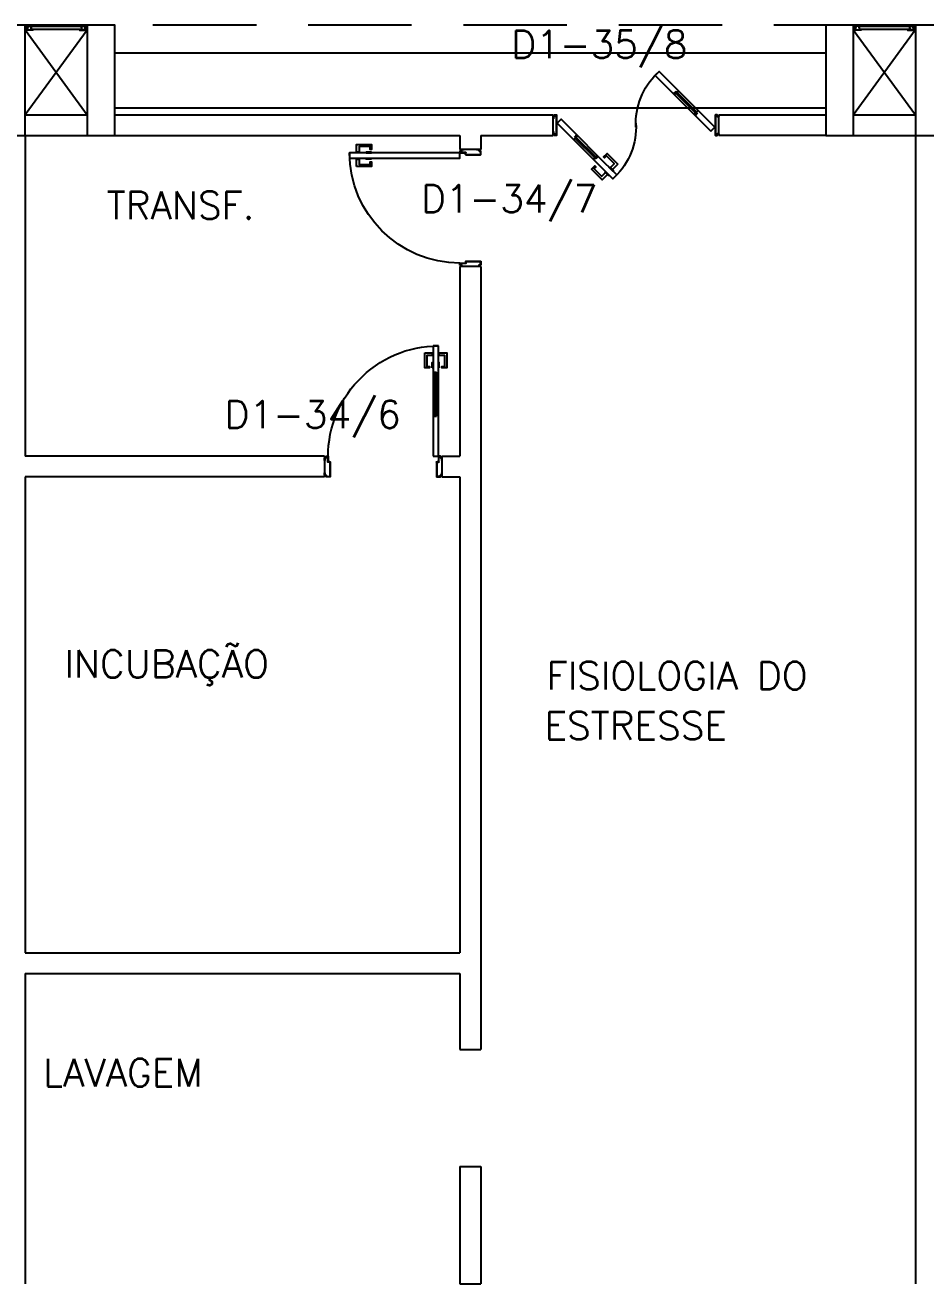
# Model space of a CAD drawing. Header units: millimetres. Extents: x 2801 to 3319, y 1187 to 1422.
# Drawn here: x 3081.72 to 3088.25, y 1251.95 to 1261.07 of the extents above; entities that cross this region are included whole.
import ezdxf

# ---------------------------------------------------------------- set-up
doc = ezdxf.new("R2010")
doc.units = ezdxf.units.MM
doc.linetypes.add('HIDDEN', pattern=[0.375, 0.25, -0.125])
for name, color, linetype in [('AR-ALV', 2, 'Continuous'), ('AR-ESQ', 1, 'Continuous'), ('AR-ESTC', 3, 'Continuous'), ('AR-PORTA', 1, 'Continuous'), ('AR-PROJ', 1, 'HIDDEN'), ('AR-SHAFT', 1, 'Continuous'), ('DT-ESQ-BAGUETE-C', 2, 'Continuous'), ('DT-ESQ-PERFIL CADEIRA-C', 2, 'Continuous'), ('DT-ESQ-PERFIL CADEIRA-V', 1, 'Continuous'), ('DT-ESQ-VENEZIANA-C', 2, 'Continuous'), ('DT-ESQ-VENEZIANA-V', 2, 'Continuous'), ('ENDEREÇO', 2, 'Continuous'), ('maçaneta', 1, 'Continuous'), ('mov', 1, 'Continuous'), ('PM-PERFIL U-C', 2, 'Continuous'), ('PM-VIDRO', 1, 'Continuous'), ('pm1', 2, 'Continuous'), ('pm2', 2, 'Continuous'), ('TEXTO', 2, 'Continuous')]:
    doc.layers.add(name, color=color, linetype=linetype)
doc.styles.add('UNB-100', font='simplex.shx', dxfattribs={"height": 0.2})
doc.styles.add('UNB1-100', font='simplex.shx', dxfattribs={"height": 0.2})

# ---------------------------------------------------------------- blocks, each defined once
blk = doc.blocks.new('EF01-P')
at = {"layer": 'DT-ESQ-BAGUETE-C', "ltscale": 0.1}
for points in [[(0.0015, 0.035), (0.015, 0.035), (0.015, 0.0335), (0.0015, 0.0335), (0.0015, 0.005), (0.015, 0.005), (0.015, 0.0035), (0.0015, 0.0035, -0.414214), (0, 0.005), (0, 0.0335, -0.414214)], [(0.4485, 0.035), (0.435, 0.035), (0.435, 0.0335), (0.4485, 0.0335), (0.4485, 0.005), (0.435, 0.005), (0.435, 0.0035), (0.4485, 0.0035, 0.414214), (0.45, 0.005), (0.45, 0.0335, 0.414214)]]:
    blk.add_lwpolyline(points, format="xyb", close=True, dxfattribs=at)
at = {"layer": 'DT-ESQ-PERFIL CADEIRA-C', "color": 2, "ltscale": 0.1}
for points in [[(0.01, 0.0015), (0.01, 0.003), (0.0015, 0.003, 1), (0.0015, 0), (0.015, 0, 0.414214), (0.0165, 0.0015), (0.0165, 0.0335), (0.043, 0.0335)], [(0.407, 0.0065), (0.432, 0.0065), (0.432, 0.0165), (0.4335, 0.0165), (0.4335, 0.0065, -0.414214), (0.432, 0.005), (0.407, 0.005), (0.3935, 0.005, -1), (0.3935, 0.008), (0.407, 0.008), (0.407, 0.02), (0.407, 0.032), (0.3935, 0.032, -1), (0.3935, 0.035), (0.407, 0.035), (0.4335, 0.035, -0.414214), (0.435, 0.0335), (0.435, 0.0015), (0.4485, 0.0015)]]:
    blk.add_lwpolyline(points, format="xyb", dxfattribs=at)
at = {"layer": 'DT-ESQ-PERFIL CADEIRA-C', "ltscale": 0.1}
for points in [[(0.043, 0.0065), (0.018, 0.0065), (0.018, 0.0165), (0.0165, 0.0165), (0.0165, 0.0065, 0.414214), (0.018, 0.005), (0.043, 0.005), (0.0565, 0.005, 1), (0.0565, 0.008), (0.043, 0.008), (0.043, 0.02), (0.043, 0.032), (0.0565, 0.032, 1), (0.0565, 0.035), (0.043, 0.035), (0.0165, 0.035, 0.414214), (0.015, 0.0335), (0.015, 0.0015), (0.0015, 0.0015)], [(0.0415, 0.02), (0.0415, 0.032, -0.414214), (0.043, 0.0335), (0.0565, 0.0335)], [(0.0415, 0.02), (0.0415, 0.008, 0.414214), (0.043, 0.0065), (0.0565, 0.0065)], [(0.4085, 0.02), (0.4085, 0.032, 0.414214), (0.407, 0.0335), (0.3935, 0.0335)], [(0.4085, 0.02), (0.4085, 0.008, -0.414214), (0.407, 0.0065), (0.3935, 0.0065)], [(0.44, 0.0015), (0.44, 0.003), (0.4485, 0.003, -1), (0.4485, 0), (0.435, 0, -0.414214), (0.4335, 0.0015), (0.4335, 0.0335), (0.407, 0.0335)]]:
    blk.add_lwpolyline(points, format="xyb", dxfattribs=at)
at = {"layer": 'DT-ESQ-PERFIL CADEIRA-V', "ltscale": 0.1}
blk.add_line((0.015, 0), (0.435, 0), dxfattribs=at)
at = {"layer": 'DT-ESQ-VENEZIANA-C', "ltscale": 0.1}
for p, q in [((0.043, 0.0105), (0.407, 0.0105)), ((0.043, 0.009), (0.407, 0.009))]:
    blk.add_line(p, q, dxfattribs=at)
at = {"layer": 'DT-ESQ-VENEZIANA-V', "ltscale": 0.1}
blk.add_line((0.043, 0.031), (0.407, 0.031), dxfattribs=at)
blk = doc.blocks.new('PM7B')
at = {"layer": 'maçaneta'}
for points in [[(0.7317, -0.2081), (0.7706, -0.247), (0.7848, -0.2329), (0.7576, -0.2056, -0.414214), (0.7576, -0.2035), (0.8131, -0.148), (0.8272, -0.1622), (0.8343, -0.1551), (0.8095, -0.1303)], [(0.806, -0.2824), (0.8449, -0.3213), (0.9227, -0.2435), (0.8979, -0.2187), (0.8908, -0.2258), (0.905, -0.2399), (0.8495, -0.2954, -0.414214), (0.8474, -0.2954), (0.8201, -0.2682)], [(0.8449, -0.3213), (0.806, -0.2824), (0.8201, -0.2682), (0.8474, -0.2954, 0.414214), (0.8495, -0.2954), (0.905, -0.2399), (0.8908, -0.2258), (0.8979, -0.2187), (0.9227, -0.2435)]]:
    blk.add_lwpolyline(points, format="xyb", close=True, dxfattribs=at)
for points in [[(0.7918, -0.2258), (0.7636, -0.2541), (0.7671, -0.2576), (0.7954, -0.2293)], [(0.7918, -0.2258), (0.7636, -0.2541), (0.7671, -0.2576), (0.7954, -0.2293)], [(0.8272, -0.2612), (0.7989, -0.2894), (0.7954, -0.2859), (0.8237, -0.2576)], [(0.8272, -0.2612), (0.7989, -0.2894), (0.7954, -0.2859), (0.8237, -0.2576)]]:
    blk.add_lwpolyline(points, close=True, dxfattribs=at)
at = {"layer": 'mov'}
for centre, start, end in [((0.0994, 0.0888), 356.80287, 46.39924), ((1.1006, 0.0612), 176.80287, 226.39924)]:
    blk.add_arc(centre, 0.5014, start, end, dxfattribs=at)
at = {"layer": 'PM-PERFIL U-C'}
for p, q in [((0, 0.12), (0, 0.1385)), ((0.002, 0.12), (0, 0.12)), ((0.0015, 0.14), (0.01, 0.14)), ((0.0105, 0.138), (0.002, 0.138)), ((0.002, 0.138), (0.002, 0.12)), ((0.01, 0.14), (0.01, 0.1485)), ((0.0115, 0.15), (0.0235, 0.15)), ((0.023, 0.148), (0.012, 0.148)), ((0.012, 0.148), (0.012, 0.1395)), ((0.023, 0.148), (0.023, 0.002)), ((0.025, 0.1485), (0.025, 0.0015)), ((1.175, 0.1485), (1.175, 0.0015)), ((1.1885, 0.15), (1.1765, 0.15)), ((1.177, 0.148), (1.188, 0.148)), ((1.177, 0.148), (1.177, 0.002)), ((1.188, 0.148), (1.188, 0.1395)), ((1.1895, 0.138), (1.198, 0.138)), ((1.19, 0.14), (1.19, 0.1485)), ((1.1985, 0.14), (1.19, 0.14)), ((1.198, 0.138), (1.198, 0.12)), ((1.198, 0.12), (1.2, 0.12)), ((1.2, 0.12), (1.2, 0.1385)), ((0, 0.0115), (0, 0.03)), ((0, 0.03), (0.002, 0.03)), ((0.01, 0.01), (0.0015, 0.01)), ((0.002, 0.03), (0.002, 0.012)), ((0.002, 0.012), (0.0105, 0.012)), ((0.01, 0.0015), (0.01, 0.01)), ((0.0235, 0), (0.0115, 0)), ((0.012, 0.0105), (0.012, 0.002)), ((0.012, 0.002), (0.023, 0.002)), ((1.1765, 0), (1.1885, 0)), ((1.188, 0.002), (1.177, 0.002)), ((1.188, 0.0105), (1.188, 0.002)), ((1.198, 0.012), (1.1895, 0.012)), ((1.19, 0.01), (1.1985, 0.01)), ((1.19, 0.0015), (1.19, 0.01)), ((1.198, 0.03), (1.198, 0.012)), ((1.2, 0.03), (1.198, 0.03)), ((1.2, 0.0115), (1.2, 0.03))]:
    blk.add_line(p, q, dxfattribs=at)
for centre, start, end in [((0.0015, 0.1385), 90, 180), ((0.0115, 0.1485), 90, 180), ((0.0105, 0.1395), 270, 0), ((0.0235, 0.1485), 0, 90), ((1.1765, 0.1485), 90, 180), ((1.1895, 0.1395), 180, 270), ((1.1885, 0.1485), 0, 90), ((1.1985, 0.1385), 0, 90), ((0.0015, 0.0115), 180, 270), ((0.0115, 0.0015), 180, 270), ((0.0105, 0.0105), 0, 90), ((0.0235, 0.0015), 269.93864, 0), ((1.1765, 0.0015), 180, 270.06136), ((1.1895, 0.0105), 90, 180), ((1.1885, 0.0015), 270, 0), ((1.1985, 0.0115), 270, 0)]:
    blk.add_arc(centre, 0.0015, start, end, dxfattribs=at)
at = {"layer": 'PM-VIDRO'}
for p, q in [((0.1607, 0.1707), (0.3021, 0.3122)), ((0.3092, 0.3051), (0.1677, 0.1637)), ((0.8908, -0.1551), (1.0323, -0.0137)), ((1.0393, -0.0207), (0.8979, -0.1622))]:
    blk.add_line(p, q, dxfattribs=at)
at = {"layer": 'pm1'}
for p, q in [((0.3021, 0.3122), (0.2915, 0.3228)), ((0.3021, 0.3122), (0.3092, 0.3192)), ((0.3268, 0.3016), (0.3092, 0.3192)), ((0.3162, 0.3122), (0.3092, 0.3051)), ((0.3198, 0.2945), (0.3092, 0.3051)), ((0.3268, 0.3016), (0.3198, 0.2945)), ((0.0296, 0.0609), (0.1501, 0.1813)), ((0.1783, 0.1531), (0.0579, 0.0326)), ((0.1501, 0.1813), (0.1607, 0.1707)), ((0.1536, 0.1637), (0.1607, 0.1707)), ((0.1713, 0.146), (0.1536, 0.1637)), ((0.1677, 0.1637), (0.1607, 0.1566)), ((0.1677, 0.1637), (0.1783, 0.1531)), ((0.1783, 0.1531), (0.1713, 0.146)), ((0.0579, 0.0326), (0.0296, 0.0609)), ((1.0217, -0.0031), (1.0287, 0.004)), ((1.0287, 0.004), (1.0464, -0.0137)), ((1.0323, -0.0137), (1.0393, -0.0066)), ((1.0464, -0.0137), (1.0393, -0.0207)), ((0.8732, -0.1516), (0.8802, -0.1445)), ((0.8732, -0.1516), (0.8908, -0.1692)), ((0.8802, -0.1445), (0.8908, -0.1551)), ((0.8838, -0.1622), (0.8908, -0.1551)), ((0.8979, -0.1622), (0.8908, -0.1692)), ((0.8979, -0.1622), (0.9085, -0.1728))]:
    blk.add_line(p, q, dxfattribs=at)
for points in [[(0.2915, 0.3228), (0.4329, 0.4642), (0.4612, 0.4359), (0.3198, 0.2945)], [(1.0323, -0.0137), (1.0217, -0.0031), (1.1421, 0.1174), (1.1704, 0.0891), (1.0499, -0.0313), (1.0393, -0.0207)], [(0.9085, -0.1728), (0.7671, -0.3142), (0.7388, -0.2859), (0.8732, -0.1516)]]:
    blk.add_lwpolyline(points, dxfattribs=at)
at = {"layer": 'pm2'}
for p, q in [((0.1501, 0.1813), (0.2915, 0.3228)), ((0.3198, 0.2945), (0.1783, 0.1531)), ((0.8802, -0.1445), (1.0217, -0.0031)), ((1.0499, -0.0313), (0.9085, -0.1728))]:
    blk.add_line(p, q, dxfattribs=at)
blk = doc.blocks.new('PM3')
at = {"layer": 'maçaneta'}
for points in [[(0.02, 0.825), (-0.035, 0.825), (-0.035, 0.715), (0, 0.715), (0, 0.725), (-0.02, 0.725), (-0.02, 0.8035, -0.414214), (-0.0185, 0.805), (0.02, 0.805)], [(0.125, 0.825), (0.07, 0.825), (0.07, 0.805), (0.1085, 0.805, -0.414214), (0.11, 0.8035), (0.11, 0.725), (0.09, 0.725), (0.09, 0.715), (0.125, 0.715)]]:
    blk.add_lwpolyline(points, format="xyb", close=True, dxfattribs=at)
for points in [[(0.02, 0.715), (0.02, 0.755), (0.025, 0.755), (0.025, 0.715)], [(0.07, 0.715), (0.07, 0.755), (0.065, 0.755), (0.065, 0.715)]]:
    blk.add_lwpolyline(points, close=True, dxfattribs=at)
at = {"layer": 'mov'}
blk.add_arc((0.025, 0.075), 0.8, 0, 90, dxfattribs=at)
at = {"layer": 'PM-PERFIL U-C'}
for p, q in [((0, 0.045), (0, 0.0635)), ((0.002, 0.045), (0, 0.045)), ((0.0015, 0.065), (0.01, 0.065)), ((0.002, 0.063), (0.002, 0.045)), ((0.0105, 0.063), (0.002, 0.063)), ((0.01, 0.065), (0.01, 0.0735)), ((0.0115, 0.075), (0.0235, 0.075)), ((0.012, 0.073), (0.012, 0.0645)), ((0.023, 0.073), (0.012, 0.073)), ((0.023, 0.0335), (0.023, 0.073)), ((0.038, 0.032), (0.0245, 0.032)), ((0.025, 0.0735), (0.025, 0.034)), ((0.0385, 0.034), (0.025, 0.034)), ((0.038, 0.032), (0.038, -0.073)), ((0.04, 0.0325), (0.04, -0.0735)), ((0.81, 0.0325), (0.81, -0.0735)), ((0.8115, 0.034), (0.825, 0.034)), ((0.812, 0.032), (0.8255, 0.032)), ((0.812, 0.032), (0.812, -0.073)), ((0.825, 0.0735), (0.825, 0.034)), ((0.8385, 0.075), (0.8265, 0.075)), ((0.827, 0.073), (0.838, 0.073)), ((0.827, 0.0335), (0.827, 0.073)), ((0.838, 0.073), (0.838, 0.0645)), ((0.8395, 0.063), (0.848, 0.063)), ((0.84, 0.065), (0.84, 0.0735)), ((0.8485, 0.065), (0.84, 0.065)), ((0.848, 0.063), (0.848, 0.045)), ((0.848, 0.045), (0.85, 0.045)), ((0.85, 0.045), (0.85, 0.0635)), ((0, -0.045), (0.002, -0.045)), ((0, -0.0635), (0, -0.045)), ((0.01, -0.065), (0.0015, -0.065)), ((0.002, -0.045), (0.002, -0.063)), ((0.002, -0.063), (0.0105, -0.063)), ((0.01, -0.0735), (0.01, -0.065)), ((0.0385, -0.075), (0.0115, -0.075)), ((0.012, -0.0645), (0.012, -0.073)), ((0.012, -0.073), (0.038, -0.073)), ((0.8115, -0.075), (0.8385, -0.075)), ((0.838, -0.073), (0.812, -0.073)), ((0.838, -0.0645), (0.838, -0.073)), ((0.848, -0.063), (0.8395, -0.063)), ((0.84, -0.0735), (0.84, -0.065)), ((0.84, -0.065), (0.8485, -0.065)), ((0.85, -0.045), (0.848, -0.045)), ((0.848, -0.045), (0.848, -0.063)), ((0.85, -0.0635), (0.85, -0.045))]:
    blk.add_line(p, q, dxfattribs=at)
for centre, start, end in [((0.0015, 0.0635), 90, 180), ((0.0115, 0.0735), 90, 180), ((0.0105, 0.0645), 270, 0), ((0.0245, 0.0335), 180, 270), ((0.0235, 0.0735), 360, 90), ((0.0385, 0.0325), 0, 90), ((0.8115, 0.0325), 90, 180), ((0.8265, 0.0735), 90, 180), ((0.8255, 0.0335), 270, 0), ((0.8395, 0.0645), 180, 270), ((0.8385, 0.0735), 0, 90), ((0.8485, 0.0635), 0, 90), ((0.0015, -0.0635), 180, 270), ((0.0115, -0.0735), 180, 270), ((0.0105, -0.0645), 0, 90), ((0.0385, -0.0735), 269.93864, 0), ((0.8115, -0.0735), 180, 270.06136), ((0.8395, -0.0645), 90, 180), ((0.8385, -0.0735), 270, 0), ((0.8485, -0.0635), 270, 0)]:
    blk.add_arc(centre, 0.0015, start, end, dxfattribs=at)
at = {"layer": 'pm1'}
blk.add_lwpolyline([(0.065, 0.875), (0.065, 0.075), (0.025, 0.075), (0.025, 0.875)], close=True, dxfattribs=at)
blk = doc.blocks.new('PM3V')
at = {"layer": 'maçaneta'}
for points in [[(0.02, 0.9), (-0.035, 0.9), (-0.035, 0.79), (0, 0.79), (0, 0.8), (-0.02, 0.8), (-0.02, 0.8785, -0.414214), (-0.0185, 0.88), (0.02, 0.88)], [(0.125, 0.9), (0.07, 0.9), (0.07, 0.88), (0.1085, 0.88, -0.414214), (0.11, 0.8785), (0.11, 0.8), (0.09, 0.8), (0.09, 0.79), (0.125, 0.79)]]:
    blk.add_lwpolyline(points, format="xyb", close=True, dxfattribs=at)
for points in [[(0.02, 0.79), (0.02, 0.83), (0.025, 0.83), (0.025, 0.79)], [(0.07, 0.79), (0.07, 0.83), (0.065, 0.83), (0.065, 0.79)]]:
    blk.add_lwpolyline(points, close=True, dxfattribs=at)
at = {"layer": 'mov'}
blk.add_arc((0.025, 0.15), 0.8, 356.84716, 90, dxfattribs=at)
at = {"layer": 'PM-PERFIL U-C'}
for p, q in [((0, 0.12), (0, 0.1385)), ((0.002, 0.12), (0, 0.12)), ((0.0015, 0.14), (0.01, 0.14)), ((0.002, 0.138), (0.002, 0.12)), ((0.0105, 0.138), (0.002, 0.138)), ((0.01, 0.14), (0.01, 0.1485)), ((0.0115, 0.15), (0.0235, 0.15)), ((0.012, 0.148), (0.012, 0.1395)), ((0.023, 0.148), (0.012, 0.148)), ((0.023, 0.1085), (0.023, 0.148)), ((0.038, 0.107), (0.0245, 0.107)), ((0.025, 0.1485), (0.025, 0.109)), ((0.0385, 0.109), (0.025, 0.109)), ((0.038, 0.107), (0.038, 0.002)), ((0.04, 0.1075), (0.04, 0.0015)), ((0.81, 0.1075), (0.81, 0.0015)), ((0.8115, 0.109), (0.825, 0.109)), ((0.812, 0.107), (0.8255, 0.107)), ((0.812, 0.107), (0.812, 0.002)), ((0.825, 0.1485), (0.825, 0.109)), ((0.8385, 0.15), (0.8265, 0.15)), ((0.827, 0.148), (0.838, 0.148)), ((0.827, 0.1085), (0.827, 0.148)), ((0.838, 0.148), (0.838, 0.1395)), ((0.8395, 0.138), (0.848, 0.138)), ((0.84, 0.14), (0.84, 0.1485)), ((0.8485, 0.14), (0.84, 0.14)), ((0.848, 0.138), (0.848, 0.12)), ((0.848, 0.12), (0.85, 0.12)), ((0.85, 0.12), (0.85, 0.1385)), ((0, 0.03), (0.002, 0.03)), ((0, 0.0115), (0, 0.03)), ((0.01, 0.01), (0.0015, 0.01)), ((0.002, 0.03), (0.002, 0.012)), ((0.002, 0.012), (0.0105, 0.012)), ((0.01, 0.0015), (0.01, 0.01)), ((0.0385, 0), (0.0115, 0)), ((0.012, 0.0105), (0.012, 0.002)), ((0.012, 0.002), (0.038, 0.002)), ((0.8115, 0), (0.8385, 0)), ((0.838, 0.002), (0.812, 0.002)), ((0.838, 0.0105), (0.838, 0.002)), ((0.848, 0.012), (0.8395, 0.012)), ((0.84, 0.0015), (0.84, 0.01)), ((0.84, 0.01), (0.8485, 0.01)), ((0.85, 0.03), (0.848, 0.03)), ((0.848, 0.03), (0.848, 0.012)), ((0.85, 0.0115), (0.85, 0.03))]:
    blk.add_line(p, q, dxfattribs=at)
for centre, start, end in [((0.0015, 0.1385), 90, 180), ((0.0115, 0.1485), 90, 180), ((0.0105, 0.1395), 270, 0), ((0.0245, 0.1085), 180, 270), ((0.0235, 0.1485), 360, 90), ((0.0385, 0.1075), 0, 90), ((0.8115, 0.1075), 90, 180), ((0.8265, 0.1485), 90, 180), ((0.8255, 0.1085), 270, 0), ((0.8395, 0.1395), 180, 270), ((0.8385, 0.1485), 0, 90), ((0.8485, 0.1385), 0, 90), ((0.0015, 0.0115), 180, 270), ((0.0115, 0.0015), 180, 270), ((0.0105, 0.0105), 0, 90), ((0.0385, 0.0015), 269.93864, 0), ((0.8115, 0.0015), 180, 270.06136), ((0.8395, 0.0105), 90, 180), ((0.8385, 0.0015), 270, 0), ((0.8485, 0.0115), 270, 0)]:
    blk.add_arc(centre, 0.0015, start, end, dxfattribs=at)
at = {"layer": 'PM-VIDRO'}
for p, q in [((0.04, 0.45), (0.04, 0.75)), ((0.05, 0.75), (0.05, 0.45))]:
    blk.add_line(p, q, dxfattribs=at)
at = {"layer": 'pm1'}
for p, q in [((0.025, 0.95), (0.065, 0.95)), ((0.025, 0.75), (0.025, 0.95)), ((0.065, 0.95), (0.065, 0.76)), ((0.04, 0.75), (0.025, 0.75)), ((0.065, 0.76), (0.04, 0.76)), ((0.04, 0.75), (0.04, 0.76)), ((0.05, 0.76), (0.05, 0.75)), ((0.065, 0.75), (0.05, 0.75)), ((0.065, 0.76), (0.065, 0.75)), ((0.025, 0.15), (0.025, 0.45)), ((0.04, 0.45), (0.025, 0.45)), ((0.04, 0.44), (0.04, 0.45)), ((0.065, 0.44), (0.04, 0.44)), ((0.065, 0.45), (0.05, 0.45)), ((0.05, 0.45), (0.05, 0.44)), ((0.065, 0.45), (0.065, 0.44)), ((0.065, 0.44), (0.065, 0.15)), ((0.065, 0.15), (0.025, 0.15))]:
    blk.add_line(p, q, dxfattribs=at)
at = {"layer": 'pm2'}
for p, q in [((0.025, 0.45), (0.025, 0.75)), ((0.065, 0.75), (0.065, 0.45)), ((0.025, 0.15), (0.025, 0.109)), ((0.025, 0.109), (0.035, 0.109)), ((0.8252, 0.109), (0.8152, 0.109)), ((0.8152, 0), (0.8402, 0)), ((0.8402, 0.01), (0.8502, 0.01)), ((0.8402, 0), (0.8402, 0.01))]:
    blk.add_line(p, q, dxfattribs=at)

msp = doc.modelspace()

# ---------------------------------------------------------------- linework, layer by layer
at = {"layer": 'AR-ALV'}
for p, q in [((3081.7249, 1260.4248), (3082.1749, 1260.4248)), ((3082.3749, 1260.4248), (3085.5499, 1260.4248)), ((3085.5499, 1260.2748), (3085.5499, 1260.4248)), ((3086.7499, 1260.4248), (3087.5249, 1260.4248)), ((3086.7499, 1260.2748), (3086.7499, 1260.4248)), ((3087.7249, 1260.4248), (3088.1749, 1260.4248)), ((3081.7249, 1260.2748), (3081.7249, 1257.9498)), ((3081.7249, 1260.2748), (3082.1749, 1260.2748)), ((3082.3749, 1260.2748), (3083.6749, 1260.2748)), ((3083.148, 1260.2748), (3084.8749, 1260.2748)), ((3084.8749, 1260.2748), (3084.8749, 1260.1746)), ((3085.0249, 1260.2748), (3085.0249, 1260.1746)), ((3085.0249, 1260.2748), (3085.5499, 1260.2748)), ((3087.5249, 1260.2748), (3086.7499, 1260.2748)), ((3087.7249, 1260.2748), (3088.1749, 1260.2748)), ((3088.1749, 1260.2748), (3088.1749, 1251.9498)), ((3085.0249, 1260.1746), (3084.8749, 1260.1746)), ((3085.0249, 1259.3246), (3084.8749, 1259.3246)), ((3084.8749, 1259.3246), (3084.8749, 1257.9498)), ((3085.0249, 1259.3246), (3085.0249, 1253.6498)), ((3083.8946, 1257.9498), (3081.7249, 1257.9498)), ((3083.8946, 1257.9498), (3083.8946, 1257.7998)), ((3084.7446, 1257.9498), (3084.8446, 1257.9498)), ((3084.7446, 1257.9498), (3084.7446, 1257.7998)), ((3084.7446, 1257.9498), (3084.8749, 1257.9498)), ((3083.8946, 1257.7998), (3081.7249, 1257.7998)), ((3081.7249, 1257.7998), (3081.7249, 1254.3498)), ((3084.7446, 1257.7998), (3084.8749, 1257.7998)), ((3084.8749, 1257.7998), (3084.8749, 1254.3498)), ((3081.7249, 1254.3498), (3084.8749, 1254.3498)), ((3081.7249, 1254.1998), (3084.8749, 1254.1998)), ((3081.7249, 1254.1998), (3081.7249, 1251.9498)), ((3084.8749, 1254.1998), (3084.8749, 1253.6498)), ((3084.8749, 1253.6498), (3085.0249, 1253.6498)), ((3084.8749, 1252.7998), (3084.8749, 1251.9498)), ((3084.8749, 1252.7998), (3085.0249, 1252.7998)), ((3085.0249, 1252.7998), (3085.0249, 1251.9498)), ((3084.8749, 1251.9498), (3085.0249, 1251.9498))]:
    msp.add_line(p, q, dxfattribs=at)
at = {"layer": 'AR-ESTC'}
for points in [[(3081.5249, 1260.2748), (3081.7249, 1260.2748), (3081.7249, 1261.0748), (3081.5249, 1261.0748)], [(3082.1749, 1260.2748), (3082.3749, 1260.2748), (3082.3749, 1261.0748), (3082.1749, 1261.0748)], [(3087.5249, 1260.2748), (3087.7249, 1260.2748), (3087.7249, 1261.0748), (3087.5249, 1261.0748)], [(3088.1749, 1260.2748), (3088.3749, 1260.2748), (3088.3749, 1261.0748), (3088.1749, 1261.0748)]]:
    msp.add_lwpolyline(points, close=True, dxfattribs=at)
at = {"layer": 'AR-PROJ', "ltscale": 3}
msp.add_line((3111.5249, 1261.0748), (3046.3749, 1261.0748), dxfattribs=at)
at = {"layer": 'AR-SHAFT'}
for p, q in [((3082.1734, 1261.0398), (3081.7249, 1260.4248)), ((3081.7264, 1261.0398), (3082.1749, 1260.4248)), ((3088.1734, 1261.0398), (3087.7249, 1260.4248)), ((3087.7264, 1261.0398), (3088.1749, 1260.4248)), ((3082.3749, 1260.8748), (3087.5249, 1260.8748)), ((3082.3749, 1260.4748), (3087.5249, 1260.4748))]:
    msp.add_line(p, q, dxfattribs=at)

# ---------------------------------------------------------------- block references
at = {"layer": 'AR-ESQ', "rotation": 180}
for p in [(3082.1749, 1261.0748), (3088.1749, 1261.0748)]:
    msp.add_blockref('EF01-P', p, dxfattribs=at)
at = {"layer": 'AR-PORTA', "xscale": -1}
for name, p in [('PM7B', (3086.7499, 1260.2748)), ('PM3V', (3084.7446, 1257.7998))]:
    msp.add_blockref(name, p, dxfattribs=at)
at = {"layer": 'AR-PORTA', "xscale": -1, "rotation": 90}
msp.add_blockref('PM3', (3084.9499, 1260.1746), dxfattribs=at)

# ---------------------------------------------------------------- texts
at = {"layer": 'ENDEREÇO', "style": 'UNB1-100'}
for s, p in [('D1-35/8', (3085.2465, 1260.8355)), ('D1-34/7', (3084.5923, 1259.7179)), ('D1-34/6', (3083.1693, 1258.1525))]:
    msp.add_text(s, height=0.2, dxfattribs=at).set_placement(p)
at = {"layer": 'TEXTO', "style": 'UNB-100'}
for s, p in [('TRANSF.', (3082.3156, 1259.6696)), ('INCUBAÇÃO', (3082.0091, 1256.3444)), ('FISIOLOGIA DO', (3085.5004, 1256.2587)), ('ESTRESSE', (3085.4879, 1255.8969)), ('LAVAGEM', (3081.8539, 1253.3808))]:
    msp.add_text(s, height=0.2, dxfattribs=at).set_placement(p)

doc.saveas('drawing.dxf')
